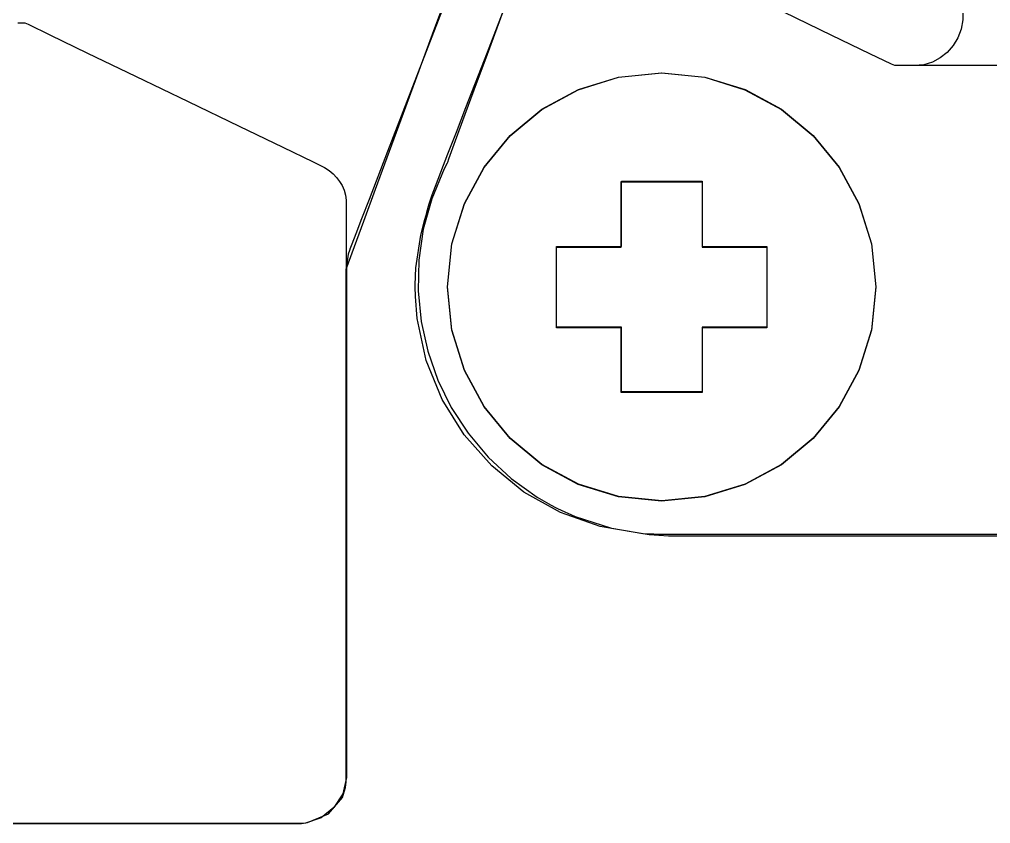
# Model space of a CAD drawing. Extents: x 1 to 47.7, y 0.2 to 35.
# Drawn here: x 31.599 to 32.199, y 10.971 to 11.468 of the extents above; entities that cross this region are included whole.
import ezdxf

# ---------------------------------------------------------------- set-up
doc = ezdxf.new("R2010")
doc.units = 0
doc.header["$MEASUREMENT"] = 0
for name, color, linetype in [('5_1___24__TARGET_LEDS___12', 7, 'CONTINUOUS'), ('6_1__EMPTY_IO_BOARD_POSITI', 7, 'CONTINUOUS'), ('6_2___8__INDEPENDENT_INPUT', 7, 'CONTINUOUS'), ('6_3___8__OPTOISO_INDEPENDE', 7, 'CONTINUOUS'), ('6_4___24__OPTOISO_INDEPEND', 7, 'CONTINUOUS'), ('6_5___8__INDEPENDENT_INPUT', 7, 'CONTINUOUS'), ('6_6___8__INDEPENDENT_INPUT', 7, 'CONTINUOUS'), ('6_7___8__OPTOISO_INDEPENDE', 7, 'CONTINUOUS'), ('6_8___8__OPTOISO_INDEPENDE', 7, 'CONTINUOUS')]:
    doc.layers.add(name, color=color, linetype=linetype)

msp = doc.modelspace()

# ---------------------------------------------------------------- linework, layer by layer
at = {"layer": '5_1___24__TARGET_LEDS___12'}
for points in [[(31.90591, 11.49574), (31.8879, 11.44679), (31.87975, 11.42462), (31.87276, 11.40562), (31.86738, 11.39099), (31.86405, 11.38195), (31.8633, 11.37991), (31.86318, 11.37957), (31.86133, 11.37595), (31.85362, 11.35753), (31.8484, 11.33868), (31.84561, 11.31961), (31.84517, 11.30054), (31.84703, 11.28167), (31.85112, 11.26321), (31.85737, 11.24538), (31.86572, 11.22839), (31.87611, 11.21245), (31.88846, 11.19777), (31.90272, 11.18455), (31.91882, 11.17302), (31.92754, 11.16795), (31.93013, 11.16659), (31.93146, 11.16592), (31.94228, 11.161), (31.96483, 11.15366), (31.98824, 11.14974), (32.00014, 11.14911), (32.00397, 11.14909), (32.01225, 11.14909), (32.02674, 11.14909), (32.04615, 11.14909), (32.06919, 11.14909), (32.09455, 11.14909), (32.1471, 11.14909), (32.17169, 11.14909), (32.19343, 11.14909), (32.21103, 11.14909)], [(31.57542, 10.9711), (31.60496, 10.9711), (31.63227, 10.9711), (31.6573, 10.9711), (31.67999, 10.9711), (31.70029, 10.9711), (31.71813, 10.9711), (31.73348, 10.9711), (31.74626, 10.9711), (31.75642, 10.9711), (31.76391, 10.9711), (31.76867, 10.9711), (31.7711, 10.9711), (31.77302, 10.97118), (31.77676, 10.97163), (31.7898, 10.97707), (31.79836, 10.98706), (31.80037, 10.99325), (31.8007, 10.99655), (31.80071, 11.00078), (31.80071, 11.00637), (31.80071, 11.01426), (31.80071, 11.03608), (31.80071, 11.06443), (31.80071, 11.0975), (31.80071, 11.17051), (31.80071, 11.20684), (31.80071, 11.24063), (31.80071, 11.27007), (31.80071, 11.29334), (31.80071, 11.30209), (31.80071, 11.30863), (31.80071, 11.31272), (31.80071, 11.31413), (31.80106, 11.31508), (31.80207, 11.31782), (31.80584, 11.32807), (31.81158, 11.34368), (31.81884, 11.36342), (31.83613, 11.41043), (31.85414, 11.45939), (31.86229, 11.48156)], [(32.18233, 11.47549), (32.18219, 11.46816), (32.18113, 11.46238), (32.17911, 11.45703), (32.17622, 11.45222), (32.17257, 11.44805), (32.16825, 11.44462), (32.16337, 11.44204), (32.15803, 11.44042), (32.15233, 11.43985), (32.15186, 11.43985), (32.1506, 11.43985), (32.1488, 11.43985), (32.14669, 11.43985), (32.14453, 11.43985), (32.14254, 11.43985), (32.14098, 11.43985), (32.14008, 11.43985), (32.13811, 11.44075), (32.12465, 11.44725), (32.1012, 11.45857), (32.0714, 11.47297)], [(31.59747, 11.46633), (31.59946, 11.46633), (31.60102, 11.46633), (31.60191, 11.46633), (31.60389, 11.46544), (31.61732, 11.45895), (31.64071, 11.44766), (31.67044, 11.43331), (31.70288, 11.41765), (31.73442, 11.40243), (31.76144, 11.38939), (31.7803, 11.38029), (31.78739, 11.37686), (31.79011, 11.37507), (31.79257, 11.37304), (31.79476, 11.37077), (31.79664, 11.36829), (31.7982, 11.36563), (31.79941, 11.3628), (31.80023, 11.35983), (31.80066, 11.35675), (31.80071, 11.35475), (31.80071, 11.35178), (31.80071, 11.3466), (31.80071, 11.34002), (31.80071, 11.33284), (31.80071, 11.32586), (31.80071, 11.31988), (31.80071, 11.3157), (31.80071, 11.31413)], [(32.25947, 11.41563), (32.2581, 11.42165), (32.25547, 11.42693), (32.25174, 11.43141), (32.24705, 11.435), (32.24156, 11.43765), (32.23542, 11.43929), (32.22879, 11.43985), (32.22455, 11.43985), (32.21363, 11.43985), (32.19869, 11.43985), (32.18242, 11.43985), (32.16749, 11.43985), (32.15657, 11.43985), (32.15233, 11.43985)], [(31.97095, 11.32801), (31.97095, 11.36832), (32.02089, 11.36832), (32.02089, 11.32801), (32.06103, 11.32801), (32.06103, 11.27807), (32.02089, 11.27807), (32.02089, 11.23811), (31.97095, 11.23811), (31.97095, 11.27807), (31.9308, 11.27807), (31.9308, 11.32801), (31.97095, 11.32801)], [(31.60204, 10.9711), (31.60156, 10.9711), (31.6003, 10.9711), (31.5985, 10.9711)]]:
    msp.add_lwpolyline(points, dxfattribs=at)
msp.add_lwpolyline([(32.12836, 11.30304), (32.12567, 11.27634), (32.11796, 11.25148), (32.10574, 11.22897), (32.08957, 11.20937), (32.06996, 11.19319), (32.04746, 11.18098), (32.0226, 11.17326), (31.99591, 11.17057), (31.96921, 11.17326), (31.94435, 11.18098), (31.92185, 11.19319), (31.90224, 11.20937), (31.88607, 11.22897), (31.87385, 11.25148), (31.86614, 11.27634), (31.86345, 11.30304), (31.86614, 11.32974), (31.87385, 11.3546), (31.88607, 11.37711), (31.90224, 11.39671), (31.92185, 11.41289), (31.94435, 11.4251), (31.96921, 11.43282), (31.99591, 11.43551), (32.0226, 11.43282), (32.04746, 11.4251), (32.06996, 11.41289), (32.08957, 11.39671), (32.10574, 11.37711), (32.11796, 11.3546), (32.12567, 11.32974)], close=True, dxfattribs=at)
at = {"layer": '6_1__EMPTY_IO_BOARD_POSITI'}
for points in [[(32.20323, 11.14987), (32.19147, 11.14987), (32.1775, 11.14987), (32.14471, 11.14987), (32.10839, 11.14987), (32.07206, 11.14987), (32.03927, 11.14987), (32.0253, 11.14987), (32.01354, 11.14987), (32.00443, 11.14987), (31.99841, 11.14987), (31.99593, 11.14987), (31.99441, 11.14988), (31.99098, 11.14995), (31.98417, 11.15032), (31.95783, 11.15472), (31.9332, 11.16345), (31.9107, 11.17611), (31.89075, 11.19227), (31.87375, 11.21151), (31.86013, 11.2334), (31.85029, 11.25753), (31.84465, 11.28346), (31.84353, 11.29698), (31.84342, 11.30305), (31.84343, 11.30437), (31.84388, 11.31478), (31.84683, 11.33501), (31.84928, 11.34478), (31.85052, 11.3489), (31.85063, 11.34928), (31.8521, 11.35432), (31.85319, 11.35804), (31.85393, 11.35996), (31.85604, 11.36541), (31.85935, 11.37398), (31.86369, 11.38521), (31.8689, 11.39869), (31.87481, 11.41396), (31.88804, 11.44818), (31.91546, 11.51909)], [(31.86699, 11.49194), (31.85376, 11.45773), (31.82634, 11.38681), (31.81484, 11.35707), (31.81023, 11.34515), (31.80661, 11.33578), (31.80414, 11.32939), (31.80299, 11.32642), (31.8029, 11.32617), (31.80267, 11.32544), (31.80198, 11.32329), (31.80102, 11.31729), (31.8009, 11.31549), (31.8009, 11.31545), (31.8009, 11.31344), (31.8009, 11.30638), (31.8009, 11.29482), (31.8009, 11.27938), (31.8009, 11.26068), (31.8009, 11.23934), (31.8009, 11.21597), (31.8009, 11.11455), (31.8009, 11.06771), (31.8009, 11.04743), (31.8009, 11.03005), (31.8009, 11.0162), (31.8009, 11.00649), (31.8009, 11.00154), (31.80086, 10.9995), (31.79853, 10.98938), (31.79308, 10.98089), (31.78517, 10.97467), (31.77545, 10.97138), (31.77282, 10.97109), (31.77148, 10.97104), (31.77084, 10.97103), (31.76728, 10.97103), (31.7583, 10.97103), (31.74405, 10.97103), (31.72469, 10.97103), (31.70036, 10.97103), (31.67122, 10.97103), (31.63743, 10.97103), (31.59913, 10.97103), (31.55649, 10.97103)], [(31.97092, 11.32766), (31.97092, 11.36797), (32.02086, 11.36797), (32.02086, 11.32766), (32.06101, 11.32766), (32.06101, 11.27772), (32.02086, 11.27772), (32.02086, 11.23776), (31.97092, 11.23776), (31.97092, 11.27772), (31.93078, 11.27772), (31.93078, 11.32766), (31.97092, 11.32766)]]:
    msp.add_lwpolyline(points, dxfattribs=at)
msp.add_lwpolyline([(32.12835, 11.30287), (32.12566, 11.27617), (32.11794, 11.2513), (32.10573, 11.2288), (32.08956, 11.20919), (32.06995, 11.19302), (32.04745, 11.1808), (32.02259, 11.17308), (31.99589, 11.17039), (31.9692, 11.17308), (31.94433, 11.1808), (31.92183, 11.19302), (31.90223, 11.20919), (31.88606, 11.2288), (31.87384, 11.2513), (31.86612, 11.27617), (31.86343, 11.30287), (31.86612, 11.32956), (31.87384, 11.35443), (31.88606, 11.37693), (31.90223, 11.39654), (31.92183, 11.41271), (31.94433, 11.42493), (31.9692, 11.43265), (31.99589, 11.43534), (32.02259, 11.43265), (32.04745, 11.42493), (32.06995, 11.41271), (32.08956, 11.39654), (32.10573, 11.37693), (32.11794, 11.35443), (32.12566, 11.32956)], close=True, dxfattribs=at)
at = {"layer": '6_2___8__INDEPENDENT_INPUT'}
for points in [[(31.90591, 11.49574), (31.8879, 11.44679), (31.87975, 11.42462), (31.87276, 11.40562), (31.86738, 11.39099), (31.86405, 11.38195), (31.8633, 11.37991), (31.86318, 11.37957), (31.86133, 11.37595), (31.85362, 11.35753), (31.8484, 11.33868), (31.84561, 11.31961), (31.84517, 11.30054), (31.84703, 11.28167), (31.85112, 11.26321), (31.85737, 11.24538), (31.86572, 11.22839), (31.87611, 11.21245), (31.88846, 11.19777), (31.90272, 11.18455), (31.91882, 11.17302), (31.92754, 11.16795), (31.93013, 11.16659), (31.93146, 11.16592), (31.94228, 11.161), (31.96483, 11.15366), (31.98824, 11.14974), (32.00014, 11.14911), (32.00397, 11.14909), (32.01225, 11.14909), (32.02674, 11.14909), (32.04615, 11.14909), (32.06919, 11.14909), (32.09455, 11.14909), (32.1471, 11.14909), (32.17169, 11.14909), (32.19343, 11.14909), (32.21103, 11.14909)], [(31.57542, 10.9711), (31.60496, 10.9711), (31.63227, 10.9711), (31.6573, 10.9711), (31.67999, 10.9711), (31.70029, 10.9711), (31.71813, 10.9711), (31.73348, 10.9711), (31.74626, 10.9711), (31.75642, 10.9711), (31.76391, 10.9711), (31.76867, 10.9711), (31.7711, 10.9711), (31.77302, 10.97118), (31.77676, 10.97163), (31.7898, 10.97707), (31.79836, 10.98706), (31.80037, 10.99325), (31.8007, 10.99655), (31.80071, 11.00078), (31.80071, 11.00637), (31.80071, 11.01426), (31.80071, 11.03608), (31.80071, 11.06443), (31.80071, 11.0975), (31.80071, 11.17051), (31.80071, 11.20684), (31.80071, 11.24063), (31.80071, 11.27007), (31.80071, 11.29334), (31.80071, 11.30209), (31.80071, 11.30863), (31.80071, 11.31272), (31.80071, 11.31413), (31.80106, 11.31508), (31.80207, 11.31782), (31.80584, 11.32807), (31.81158, 11.34368), (31.81884, 11.36342), (31.83613, 11.41043), (31.85414, 11.45939), (31.86229, 11.48156)], [(32.18233, 11.47549), (32.18219, 11.46816), (32.18113, 11.46238), (32.17911, 11.45703), (32.17622, 11.45222), (32.17257, 11.44805), (32.16825, 11.44462), (32.16337, 11.44204), (32.15803, 11.44042), (32.15233, 11.43985), (32.15186, 11.43985), (32.1506, 11.43985), (32.1488, 11.43985), (32.14669, 11.43985), (32.14453, 11.43985), (32.14254, 11.43985), (32.14098, 11.43985), (32.14008, 11.43985), (32.13811, 11.44075), (32.12465, 11.44725), (32.1012, 11.45857), (32.0714, 11.47297)], [(31.59747, 11.46633), (31.59946, 11.46633), (31.60102, 11.46633), (31.60191, 11.46633), (31.60389, 11.46544), (31.61732, 11.45895), (31.64071, 11.44766), (31.67044, 11.43331), (31.70288, 11.41765), (31.73442, 11.40243), (31.76144, 11.38939), (31.7803, 11.38029), (31.78739, 11.37686), (31.79011, 11.37507), (31.79257, 11.37304), (31.79476, 11.37077), (31.79664, 11.36829), (31.7982, 11.36563), (31.79941, 11.3628), (31.80023, 11.35983), (31.80066, 11.35675), (31.80071, 11.35475), (31.80071, 11.35178), (31.80071, 11.3466), (31.80071, 11.34002), (31.80071, 11.33284), (31.80071, 11.32586), (31.80071, 11.31988), (31.80071, 11.3157), (31.80071, 11.31413)], [(32.25947, 11.41563), (32.2581, 11.42165), (32.25547, 11.42693), (32.25174, 11.43141), (32.24705, 11.435), (32.24156, 11.43765), (32.23542, 11.43929), (32.22879, 11.43985), (32.22455, 11.43985), (32.21363, 11.43985), (32.19869, 11.43985), (32.18242, 11.43985), (32.16749, 11.43985), (32.15657, 11.43985), (32.15233, 11.43985)], [(31.97095, 11.32801), (31.97095, 11.36832), (32.02089, 11.36832), (32.02089, 11.32801), (32.06103, 11.32801), (32.06103, 11.27807), (32.02089, 11.27807), (32.02089, 11.23811), (31.97095, 11.23811), (31.97095, 11.27807), (31.9308, 11.27807), (31.9308, 11.32801), (31.97095, 11.32801)], [(31.60204, 10.9711), (31.60156, 10.9711), (31.6003, 10.9711), (31.5985, 10.9711)]]:
    msp.add_lwpolyline(points, dxfattribs=at)
msp.add_lwpolyline([(32.12836, 11.30304), (32.12567, 11.27634), (32.11796, 11.25148), (32.10574, 11.22897), (32.08957, 11.20937), (32.06996, 11.19319), (32.04746, 11.18098), (32.0226, 11.17326), (31.99591, 11.17057), (31.96921, 11.17326), (31.94435, 11.18098), (31.92185, 11.19319), (31.90224, 11.20937), (31.88607, 11.22897), (31.87385, 11.25148), (31.86614, 11.27634), (31.86345, 11.30304), (31.86614, 11.32974), (31.87385, 11.3546), (31.88607, 11.37711), (31.90224, 11.39671), (31.92185, 11.41289), (31.94435, 11.4251), (31.96921, 11.43282), (31.99591, 11.43551), (32.0226, 11.43282), (32.04746, 11.4251), (32.06996, 11.41289), (32.08957, 11.39671), (32.10574, 11.37711), (32.11796, 11.3546), (32.12567, 11.32974)], close=True, dxfattribs=at)
at = {"layer": '6_3___8__OPTOISO_INDEPENDE'}
for points in [[(31.90591, 11.49574), (31.8879, 11.44679), (31.87975, 11.42462), (31.87276, 11.40562), (31.86738, 11.39099), (31.86405, 11.38195), (31.8633, 11.37991), (31.86318, 11.37957), (31.86133, 11.37595), (31.85362, 11.35753), (31.8484, 11.33868), (31.84561, 11.31961), (31.84517, 11.30054), (31.84703, 11.28167), (31.85112, 11.26321), (31.85737, 11.24538), (31.86572, 11.22839), (31.87611, 11.21245), (31.88846, 11.19777), (31.90272, 11.18455), (31.91882, 11.17302), (31.92754, 11.16795), (31.93013, 11.16659), (31.93146, 11.16592), (31.94228, 11.161), (31.96483, 11.15366), (31.98824, 11.14974), (32.00014, 11.14911), (32.00397, 11.14909), (32.01225, 11.14909), (32.02674, 11.14909), (32.04615, 11.14909), (32.06919, 11.14909), (32.09455, 11.14909), (32.1471, 11.14909), (32.17169, 11.14909), (32.19343, 11.14909), (32.21103, 11.14909)], [(31.57542, 10.9711), (31.60496, 10.9711), (31.63227, 10.9711), (31.6573, 10.9711), (31.67999, 10.9711), (31.70029, 10.9711), (31.71813, 10.9711), (31.73348, 10.9711), (31.74626, 10.9711), (31.75642, 10.9711), (31.76391, 10.9711), (31.76867, 10.9711), (31.7711, 10.9711), (31.77302, 10.97118), (31.77676, 10.97163), (31.7898, 10.97707), (31.79836, 10.98706), (31.80037, 10.99325), (31.8007, 10.99655), (31.80071, 11.00078), (31.80071, 11.00637), (31.80071, 11.01426), (31.80071, 11.03608), (31.80071, 11.06443), (31.80071, 11.0975), (31.80071, 11.17051), (31.80071, 11.20684), (31.80071, 11.24063), (31.80071, 11.27007), (31.80071, 11.29334), (31.80071, 11.30209), (31.80071, 11.30863), (31.80071, 11.31272), (31.80071, 11.31413), (31.80106, 11.31508), (31.80207, 11.31782), (31.80584, 11.32807), (31.81158, 11.34368), (31.81884, 11.36342), (31.83613, 11.41043), (31.85414, 11.45939), (31.86229, 11.48156)], [(32.18233, 11.47549), (32.18219, 11.46816), (32.18113, 11.46238), (32.17911, 11.45703), (32.17622, 11.45222), (32.17257, 11.44805), (32.16825, 11.44462), (32.16337, 11.44204), (32.15803, 11.44042), (32.15233, 11.43985), (32.15186, 11.43985), (32.1506, 11.43985), (32.1488, 11.43985), (32.14669, 11.43985), (32.14453, 11.43985), (32.14254, 11.43985), (32.14098, 11.43985), (32.14008, 11.43985), (32.13811, 11.44075), (32.12465, 11.44725), (32.1012, 11.45857), (32.0714, 11.47297)], [(31.59747, 11.46633), (31.59946, 11.46633), (31.60102, 11.46633), (31.60191, 11.46633), (31.60389, 11.46544), (31.61732, 11.45895), (31.64071, 11.44766), (31.67044, 11.43331), (31.70288, 11.41765), (31.73442, 11.40243), (31.76144, 11.38939), (31.7803, 11.38029), (31.78739, 11.37686), (31.79011, 11.37507), (31.79257, 11.37304), (31.79476, 11.37077), (31.79664, 11.36829), (31.7982, 11.36563), (31.79941, 11.3628), (31.80023, 11.35983), (31.80066, 11.35675), (31.80071, 11.35475), (31.80071, 11.35178), (31.80071, 11.3466), (31.80071, 11.34002), (31.80071, 11.33284), (31.80071, 11.32586), (31.80071, 11.31988), (31.80071, 11.3157), (31.80071, 11.31413)], [(32.25947, 11.41563), (32.2581, 11.42165), (32.25547, 11.42693), (32.25174, 11.43141), (32.24705, 11.435), (32.24156, 11.43765), (32.23542, 11.43929), (32.22879, 11.43985), (32.22455, 11.43985), (32.21363, 11.43985), (32.19869, 11.43985), (32.18242, 11.43985), (32.16749, 11.43985), (32.15657, 11.43985), (32.15233, 11.43985)], [(31.97095, 11.32801), (31.97095, 11.36832), (32.02089, 11.36832), (32.02089, 11.32801), (32.06103, 11.32801), (32.06103, 11.27807), (32.02089, 11.27807), (32.02089, 11.23811), (31.97095, 11.23811), (31.97095, 11.27807), (31.9308, 11.27807), (31.9308, 11.32801), (31.97095, 11.32801)], [(31.60204, 10.9711), (31.60156, 10.9711), (31.6003, 10.9711), (31.5985, 10.9711)]]:
    msp.add_lwpolyline(points, dxfattribs=at)
msp.add_lwpolyline([(32.12836, 11.30304), (32.12567, 11.27634), (32.11796, 11.25148), (32.10574, 11.22897), (32.08957, 11.20937), (32.06996, 11.19319), (32.04746, 11.18098), (32.0226, 11.17326), (31.99591, 11.17057), (31.96921, 11.17326), (31.94435, 11.18098), (31.92185, 11.19319), (31.90224, 11.20937), (31.88607, 11.22897), (31.87385, 11.25148), (31.86614, 11.27634), (31.86345, 11.30304), (31.86614, 11.32974), (31.87385, 11.3546), (31.88607, 11.37711), (31.90224, 11.39671), (31.92185, 11.41289), (31.94435, 11.4251), (31.96921, 11.43282), (31.99591, 11.43551), (32.0226, 11.43282), (32.04746, 11.4251), (32.06996, 11.41289), (32.08957, 11.39671), (32.10574, 11.37711), (32.11796, 11.3546), (32.12567, 11.32974)], close=True, dxfattribs=at)
at = {"layer": '6_4___24__OPTOISO_INDEPEND'}
for points in [[(31.90591, 11.49574), (31.8879, 11.44679), (31.87975, 11.42462), (31.87276, 11.40562), (31.86738, 11.39099), (31.86405, 11.38195), (31.8633, 11.37991), (31.86318, 11.37957), (31.86133, 11.37595), (31.85362, 11.35753), (31.8484, 11.33868), (31.84561, 11.31961), (31.84517, 11.30054), (31.84703, 11.28167), (31.85112, 11.26321), (31.85737, 11.24538), (31.86572, 11.22839), (31.87611, 11.21245), (31.88846, 11.19777), (31.90272, 11.18455), (31.91882, 11.17302), (31.92754, 11.16795), (31.93013, 11.16659), (31.93146, 11.16592), (31.94228, 11.161), (31.96483, 11.15366), (31.98824, 11.14974), (32.00014, 11.14911), (32.00397, 11.14909), (32.01225, 11.14909), (32.02674, 11.14909), (32.04615, 11.14909), (32.06919, 11.14909), (32.09455, 11.14909), (32.1471, 11.14909), (32.17169, 11.14909), (32.19343, 11.14909), (32.21103, 11.14909)], [(31.57542, 10.9711), (31.60496, 10.9711), (31.63227, 10.9711), (31.6573, 10.9711), (31.67999, 10.9711), (31.70029, 10.9711), (31.71813, 10.9711), (31.73348, 10.9711), (31.74626, 10.9711), (31.75642, 10.9711), (31.76391, 10.9711), (31.76867, 10.9711), (31.7711, 10.9711), (31.77302, 10.97118), (31.77676, 10.97163), (31.7898, 10.97707), (31.79836, 10.98706), (31.80037, 10.99325), (31.8007, 10.99655), (31.80071, 11.00078), (31.80071, 11.00637), (31.80071, 11.01426), (31.80071, 11.03608), (31.80071, 11.06443), (31.80071, 11.0975), (31.80071, 11.17051), (31.80071, 11.20684), (31.80071, 11.24063), (31.80071, 11.27007), (31.80071, 11.29334), (31.80071, 11.30209), (31.80071, 11.30863), (31.80071, 11.31272), (31.80071, 11.31413), (31.80106, 11.31508), (31.80207, 11.31782), (31.80584, 11.32807), (31.81158, 11.34368), (31.81884, 11.36342), (31.83613, 11.41043), (31.85414, 11.45939), (31.86229, 11.48156)], [(32.18233, 11.47549), (32.18219, 11.46816), (32.18113, 11.46238), (32.17911, 11.45703), (32.17622, 11.45222), (32.17257, 11.44805), (32.16825, 11.44462), (32.16337, 11.44204), (32.15803, 11.44042), (32.15233, 11.43985), (32.15186, 11.43985), (32.1506, 11.43985), (32.1488, 11.43985), (32.14669, 11.43985), (32.14453, 11.43985), (32.14254, 11.43985), (32.14098, 11.43985), (32.14008, 11.43985), (32.13811, 11.44075), (32.12465, 11.44725), (32.1012, 11.45857), (32.0714, 11.47297)], [(31.59747, 11.46633), (31.59946, 11.46633), (31.60102, 11.46633), (31.60191, 11.46633), (31.60389, 11.46544), (31.61732, 11.45895), (31.64071, 11.44766), (31.67044, 11.43331), (31.70288, 11.41765), (31.73442, 11.40243), (31.76144, 11.38939), (31.7803, 11.38029), (31.78739, 11.37686), (31.79011, 11.37507), (31.79257, 11.37304), (31.79476, 11.37077), (31.79664, 11.36829), (31.7982, 11.36563), (31.79941, 11.3628), (31.80023, 11.35983), (31.80066, 11.35675), (31.80071, 11.35475), (31.80071, 11.35178), (31.80071, 11.3466), (31.80071, 11.34002), (31.80071, 11.33284), (31.80071, 11.32586), (31.80071, 11.31988), (31.80071, 11.3157), (31.80071, 11.31413)], [(32.25947, 11.41563), (32.2581, 11.42165), (32.25547, 11.42693), (32.25174, 11.43141), (32.24705, 11.435), (32.24156, 11.43765), (32.23542, 11.43929), (32.22879, 11.43985), (32.22455, 11.43985), (32.21363, 11.43985), (32.19869, 11.43985), (32.18242, 11.43985), (32.16749, 11.43985), (32.15657, 11.43985), (32.15233, 11.43985)], [(31.97095, 11.32801), (31.97095, 11.36832), (32.02089, 11.36832), (32.02089, 11.32801), (32.06103, 11.32801), (32.06103, 11.27807), (32.02089, 11.27807), (32.02089, 11.23811), (31.97095, 11.23811), (31.97095, 11.27807), (31.9308, 11.27807), (31.9308, 11.32801), (31.97095, 11.32801)], [(31.60204, 10.9711), (31.60156, 10.9711), (31.6003, 10.9711), (31.5985, 10.9711)]]:
    msp.add_lwpolyline(points, dxfattribs=at)
msp.add_lwpolyline([(32.12836, 11.30304), (32.12567, 11.27634), (32.11796, 11.25148), (32.10574, 11.22897), (32.08957, 11.20937), (32.06996, 11.19319), (32.04746, 11.18098), (32.0226, 11.17326), (31.99591, 11.17057), (31.96921, 11.17326), (31.94435, 11.18098), (31.92185, 11.19319), (31.90224, 11.20937), (31.88607, 11.22897), (31.87385, 11.25148), (31.86614, 11.27634), (31.86345, 11.30304), (31.86614, 11.32974), (31.87385, 11.3546), (31.88607, 11.37711), (31.90224, 11.39671), (31.92185, 11.41289), (31.94435, 11.4251), (31.96921, 11.43282), (31.99591, 11.43551), (32.0226, 11.43282), (32.04746, 11.4251), (32.06996, 11.41289), (32.08957, 11.39671), (32.10574, 11.37711), (32.11796, 11.3546), (32.12567, 11.32974)], close=True, dxfattribs=at)
at = {"layer": '6_5___8__INDEPENDENT_INPUT'}
for points in [[(31.90591, 11.49574), (31.8879, 11.44679), (31.87975, 11.42462), (31.87276, 11.40562), (31.86738, 11.39099), (31.86405, 11.38195), (31.8633, 11.37991), (31.86318, 11.37957), (31.86133, 11.37595), (31.85362, 11.35753), (31.8484, 11.33868), (31.84561, 11.31961), (31.84517, 11.30054), (31.84703, 11.28167), (31.85112, 11.26321), (31.85737, 11.24538), (31.86572, 11.22839), (31.87611, 11.21245), (31.88846, 11.19777), (31.90272, 11.18455), (31.91882, 11.17302), (31.92754, 11.16795), (31.93013, 11.16659), (31.93146, 11.16592), (31.94228, 11.161), (31.96483, 11.15366), (31.98824, 11.14974), (32.00014, 11.14911), (32.00397, 11.14909), (32.01225, 11.14909), (32.02674, 11.14909), (32.04615, 11.14909), (32.06919, 11.14909), (32.09455, 11.14909), (32.1471, 11.14909), (32.17169, 11.14909), (32.19343, 11.14909), (32.21103, 11.14909)], [(31.57542, 10.9711), (31.60496, 10.9711), (31.63227, 10.9711), (31.6573, 10.9711), (31.67999, 10.9711), (31.70029, 10.9711), (31.71813, 10.9711), (31.73348, 10.9711), (31.74626, 10.9711), (31.75642, 10.9711), (31.76391, 10.9711), (31.76867, 10.9711), (31.7711, 10.9711), (31.77302, 10.97118), (31.77676, 10.97163), (31.7898, 10.97707), (31.79836, 10.98706), (31.80037, 10.99325), (31.8007, 10.99655), (31.80071, 11.00078), (31.80071, 11.00637), (31.80071, 11.01426), (31.80071, 11.03608), (31.80071, 11.06443), (31.80071, 11.0975), (31.80071, 11.17051), (31.80071, 11.20684), (31.80071, 11.24063), (31.80071, 11.27007), (31.80071, 11.29334), (31.80071, 11.30209), (31.80071, 11.30863), (31.80071, 11.31272), (31.80071, 11.31413), (31.80106, 11.31508), (31.80207, 11.31782), (31.80584, 11.32807), (31.81158, 11.34368), (31.81884, 11.36342), (31.83613, 11.41043), (31.85414, 11.45939), (31.86229, 11.48156)], [(32.18233, 11.47549), (32.18219, 11.46816), (32.18113, 11.46238), (32.17911, 11.45703), (32.17622, 11.45222), (32.17257, 11.44805), (32.16825, 11.44462), (32.16337, 11.44204), (32.15803, 11.44042), (32.15233, 11.43985), (32.15186, 11.43985), (32.1506, 11.43985), (32.1488, 11.43985), (32.14669, 11.43985), (32.14453, 11.43985), (32.14254, 11.43985), (32.14098, 11.43985), (32.14008, 11.43985), (32.13811, 11.44075), (32.12465, 11.44725), (32.1012, 11.45857), (32.0714, 11.47297)], [(31.59747, 11.46633), (31.59946, 11.46633), (31.60102, 11.46633), (31.60191, 11.46633), (31.60389, 11.46544), (31.61732, 11.45895), (31.64071, 11.44766), (31.67044, 11.43331), (31.70288, 11.41765), (31.73442, 11.40243), (31.76144, 11.38939), (31.7803, 11.38029), (31.78739, 11.37686), (31.79011, 11.37507), (31.79257, 11.37304), (31.79476, 11.37077), (31.79664, 11.36829), (31.7982, 11.36563), (31.79941, 11.3628), (31.80023, 11.35983), (31.80066, 11.35675), (31.80071, 11.35475), (31.80071, 11.35178), (31.80071, 11.3466), (31.80071, 11.34002), (31.80071, 11.33284), (31.80071, 11.32586), (31.80071, 11.31988), (31.80071, 11.3157), (31.80071, 11.31413)], [(32.25947, 11.41563), (32.2581, 11.42165), (32.25547, 11.42693), (32.25174, 11.43141), (32.24705, 11.435), (32.24156, 11.43765), (32.23542, 11.43929), (32.22879, 11.43985), (32.22455, 11.43985), (32.21363, 11.43985), (32.19869, 11.43985), (32.18242, 11.43985), (32.16749, 11.43985), (32.15657, 11.43985), (32.15233, 11.43985)], [(31.97095, 11.32801), (31.97095, 11.36832), (32.02089, 11.36832), (32.02089, 11.32801), (32.06103, 11.32801), (32.06103, 11.27807), (32.02089, 11.27807), (32.02089, 11.23811), (31.97095, 11.23811), (31.97095, 11.27807), (31.9308, 11.27807), (31.9308, 11.32801), (31.97095, 11.32801)], [(31.60204, 10.9711), (31.60156, 10.9711), (31.6003, 10.9711), (31.5985, 10.9711)]]:
    msp.add_lwpolyline(points, dxfattribs=at)
msp.add_lwpolyline([(32.12836, 11.30304), (32.12567, 11.27634), (32.11796, 11.25148), (32.10574, 11.22897), (32.08957, 11.20937), (32.06996, 11.19319), (32.04746, 11.18098), (32.0226, 11.17326), (31.99591, 11.17057), (31.96921, 11.17326), (31.94435, 11.18098), (31.92185, 11.19319), (31.90224, 11.20937), (31.88607, 11.22897), (31.87385, 11.25148), (31.86614, 11.27634), (31.86345, 11.30304), (31.86614, 11.32974), (31.87385, 11.3546), (31.88607, 11.37711), (31.90224, 11.39671), (31.92185, 11.41289), (31.94435, 11.4251), (31.96921, 11.43282), (31.99591, 11.43551), (32.0226, 11.43282), (32.04746, 11.4251), (32.06996, 11.41289), (32.08957, 11.39671), (32.10574, 11.37711), (32.11796, 11.3546), (32.12567, 11.32974)], close=True, dxfattribs=at)
at = {"layer": '6_6___8__INDEPENDENT_INPUT'}
for points in [[(31.90591, 11.49574), (31.8879, 11.44679), (31.87975, 11.42462), (31.87276, 11.40562), (31.86738, 11.39099), (31.86405, 11.38195), (31.8633, 11.37991), (31.86318, 11.37957), (31.86133, 11.37595), (31.85362, 11.35753), (31.8484, 11.33868), (31.84561, 11.31961), (31.84517, 11.30054), (31.84703, 11.28167), (31.85112, 11.26321), (31.85737, 11.24538), (31.86572, 11.22839), (31.87611, 11.21245), (31.88846, 11.19777), (31.90272, 11.18455), (31.91882, 11.17302), (31.92754, 11.16795), (31.93013, 11.16659), (31.93146, 11.16592), (31.94228, 11.161), (31.96483, 11.15366), (31.98824, 11.14974), (32.00014, 11.14911), (32.00397, 11.14909), (32.01225, 11.14909), (32.02674, 11.14909), (32.04615, 11.14909), (32.06919, 11.14909), (32.09455, 11.14909), (32.1471, 11.14909), (32.17169, 11.14909), (32.19343, 11.14909), (32.21103, 11.14909)], [(31.57542, 10.9711), (31.60496, 10.9711), (31.63227, 10.9711), (31.6573, 10.9711), (31.67999, 10.9711), (31.70029, 10.9711), (31.71813, 10.9711), (31.73348, 10.9711), (31.74626, 10.9711), (31.75642, 10.9711), (31.76391, 10.9711), (31.76867, 10.9711), (31.7711, 10.9711), (31.77302, 10.97118), (31.77676, 10.97163), (31.7898, 10.97707), (31.79836, 10.98706), (31.80037, 10.99325), (31.8007, 10.99655), (31.80071, 11.00078), (31.80071, 11.00637), (31.80071, 11.01426), (31.80071, 11.03608), (31.80071, 11.06443), (31.80071, 11.0975), (31.80071, 11.17051), (31.80071, 11.20684), (31.80071, 11.24063), (31.80071, 11.27007), (31.80071, 11.29334), (31.80071, 11.30209), (31.80071, 11.30863), (31.80071, 11.31272), (31.80071, 11.31413), (31.80106, 11.31508), (31.80207, 11.31782), (31.80584, 11.32807), (31.81158, 11.34368), (31.81884, 11.36342), (31.83613, 11.41043), (31.85414, 11.45939), (31.86229, 11.48156)], [(32.18233, 11.47549), (32.18219, 11.46816), (32.18113, 11.46238), (32.17911, 11.45703), (32.17622, 11.45222), (32.17257, 11.44805), (32.16825, 11.44462), (32.16337, 11.44204), (32.15803, 11.44042), (32.15233, 11.43985), (32.15186, 11.43985), (32.1506, 11.43985), (32.1488, 11.43985), (32.14669, 11.43985), (32.14453, 11.43985), (32.14254, 11.43985), (32.14098, 11.43985), (32.14008, 11.43985), (32.13811, 11.44075), (32.12465, 11.44725), (32.1012, 11.45857), (32.0714, 11.47297)], [(31.59747, 11.46633), (31.59946, 11.46633), (31.60102, 11.46633), (31.60191, 11.46633), (31.60389, 11.46544), (31.61732, 11.45895), (31.64071, 11.44766), (31.67044, 11.43331), (31.70288, 11.41765), (31.73442, 11.40243), (31.76144, 11.38939), (31.7803, 11.38029), (31.78739, 11.37686), (31.79011, 11.37507), (31.79257, 11.37304), (31.79476, 11.37077), (31.79664, 11.36829), (31.7982, 11.36563), (31.79941, 11.3628), (31.80023, 11.35983), (31.80066, 11.35675), (31.80071, 11.35475), (31.80071, 11.35178), (31.80071, 11.3466), (31.80071, 11.34002), (31.80071, 11.33284), (31.80071, 11.32586), (31.80071, 11.31988), (31.80071, 11.3157), (31.80071, 11.31413)], [(32.25947, 11.41563), (32.2581, 11.42165), (32.25547, 11.42693), (32.25174, 11.43141), (32.24705, 11.435), (32.24156, 11.43765), (32.23542, 11.43929), (32.22879, 11.43985), (32.22455, 11.43985), (32.21363, 11.43985), (32.19869, 11.43985), (32.18242, 11.43985), (32.16749, 11.43985), (32.15657, 11.43985), (32.15233, 11.43985)], [(31.97095, 11.32801), (31.97095, 11.36832), (32.02089, 11.36832), (32.02089, 11.32801), (32.06103, 11.32801), (32.06103, 11.27807), (32.02089, 11.27807), (32.02089, 11.23811), (31.97095, 11.23811), (31.97095, 11.27807), (31.9308, 11.27807), (31.9308, 11.32801), (31.97095, 11.32801)], [(31.60204, 10.9711), (31.60156, 10.9711), (31.6003, 10.9711), (31.5985, 10.9711)]]:
    msp.add_lwpolyline(points, dxfattribs=at)
msp.add_lwpolyline([(32.12836, 11.30304), (32.12567, 11.27634), (32.11796, 11.25148), (32.10574, 11.22897), (32.08957, 11.20937), (32.06996, 11.19319), (32.04746, 11.18098), (32.0226, 11.17326), (31.99591, 11.17057), (31.96921, 11.17326), (31.94435, 11.18098), (31.92185, 11.19319), (31.90224, 11.20937), (31.88607, 11.22897), (31.87385, 11.25148), (31.86614, 11.27634), (31.86345, 11.30304), (31.86614, 11.32974), (31.87385, 11.3546), (31.88607, 11.37711), (31.90224, 11.39671), (31.92185, 11.41289), (31.94435, 11.4251), (31.96921, 11.43282), (31.99591, 11.43551), (32.0226, 11.43282), (32.04746, 11.4251), (32.06996, 11.41289), (32.08957, 11.39671), (32.10574, 11.37711), (32.11796, 11.3546), (32.12567, 11.32974)], close=True, dxfattribs=at)
at = {"layer": '6_7___8__OPTOISO_INDEPENDE'}
for points in [[(31.90591, 11.49574), (31.8879, 11.44679), (31.87975, 11.42462), (31.87276, 11.40562), (31.86738, 11.39099), (31.86405, 11.38195), (31.8633, 11.37991), (31.86318, 11.37957), (31.86133, 11.37595), (31.85362, 11.35753), (31.8484, 11.33868), (31.84561, 11.31961), (31.84517, 11.30054), (31.84703, 11.28167), (31.85112, 11.26321), (31.85737, 11.24538), (31.86572, 11.22839), (31.87611, 11.21245), (31.88846, 11.19777), (31.90272, 11.18455), (31.91882, 11.17302), (31.92754, 11.16795), (31.93013, 11.16659), (31.93146, 11.16592), (31.94228, 11.161), (31.96483, 11.15366), (31.98824, 11.14974), (32.00014, 11.14911), (32.00397, 11.14909), (32.01225, 11.14909), (32.02674, 11.14909), (32.04615, 11.14909), (32.06919, 11.14909), (32.09455, 11.14909), (32.1471, 11.14909), (32.17169, 11.14909), (32.19343, 11.14909), (32.21103, 11.14909)], [(31.57542, 10.9711), (31.60496, 10.9711), (31.63227, 10.9711), (31.6573, 10.9711), (31.67999, 10.9711), (31.70029, 10.9711), (31.71813, 10.9711), (31.73348, 10.9711), (31.74626, 10.9711), (31.75642, 10.9711), (31.76391, 10.9711), (31.76867, 10.9711), (31.7711, 10.9711), (31.77302, 10.97118), (31.77676, 10.97163), (31.7898, 10.97707), (31.79836, 10.98706), (31.80037, 10.99325), (31.8007, 10.99655), (31.80071, 11.00078), (31.80071, 11.00637), (31.80071, 11.01426), (31.80071, 11.03608), (31.80071, 11.06443), (31.80071, 11.0975), (31.80071, 11.17051), (31.80071, 11.20684), (31.80071, 11.24063), (31.80071, 11.27007), (31.80071, 11.29334), (31.80071, 11.30209), (31.80071, 11.30863), (31.80071, 11.31272), (31.80071, 11.31413), (31.80106, 11.31508), (31.80207, 11.31782), (31.80584, 11.32807), (31.81158, 11.34368), (31.81884, 11.36342), (31.83613, 11.41043), (31.85414, 11.45939), (31.86229, 11.48156)], [(32.18233, 11.47549), (32.18219, 11.46816), (32.18113, 11.46238), (32.17911, 11.45703), (32.17622, 11.45222), (32.17257, 11.44805), (32.16825, 11.44462), (32.16337, 11.44204), (32.15803, 11.44042), (32.15233, 11.43985), (32.15186, 11.43985), (32.1506, 11.43985), (32.1488, 11.43985), (32.14669, 11.43985), (32.14453, 11.43985), (32.14254, 11.43985), (32.14098, 11.43985), (32.14008, 11.43985), (32.13811, 11.44075), (32.12465, 11.44725), (32.1012, 11.45857), (32.0714, 11.47297)], [(31.59747, 11.46633), (31.59946, 11.46633), (31.60102, 11.46633), (31.60191, 11.46633), (31.60389, 11.46544), (31.61732, 11.45895), (31.64071, 11.44766), (31.67044, 11.43331), (31.70288, 11.41765), (31.73442, 11.40243), (31.76144, 11.38939), (31.7803, 11.38029), (31.78739, 11.37686), (31.79011, 11.37507), (31.79257, 11.37304), (31.79476, 11.37077), (31.79664, 11.36829), (31.7982, 11.36563), (31.79941, 11.3628), (31.80023, 11.35983), (31.80066, 11.35675), (31.80071, 11.35475), (31.80071, 11.35178), (31.80071, 11.3466), (31.80071, 11.34002), (31.80071, 11.33284), (31.80071, 11.32586), (31.80071, 11.31988), (31.80071, 11.3157), (31.80071, 11.31413)], [(32.25947, 11.41563), (32.2581, 11.42165), (32.25547, 11.42693), (32.25174, 11.43141), (32.24705, 11.435), (32.24156, 11.43765), (32.23542, 11.43929), (32.22879, 11.43985), (32.22455, 11.43985), (32.21363, 11.43985), (32.19869, 11.43985), (32.18242, 11.43985), (32.16749, 11.43985), (32.15657, 11.43985), (32.15233, 11.43985)], [(31.97095, 11.32801), (31.97095, 11.36832), (32.02089, 11.36832), (32.02089, 11.32801), (32.06103, 11.32801), (32.06103, 11.27807), (32.02089, 11.27807), (32.02089, 11.23811), (31.97095, 11.23811), (31.97095, 11.27807), (31.9308, 11.27807), (31.9308, 11.32801), (31.97095, 11.32801)], [(31.60204, 10.9711), (31.60156, 10.9711), (31.6003, 10.9711), (31.5985, 10.9711)]]:
    msp.add_lwpolyline(points, dxfattribs=at)
msp.add_lwpolyline([(32.12836, 11.30304), (32.12567, 11.27634), (32.11796, 11.25148), (32.10574, 11.22897), (32.08957, 11.20937), (32.06996, 11.19319), (32.04746, 11.18098), (32.0226, 11.17326), (31.99591, 11.17057), (31.96921, 11.17326), (31.94435, 11.18098), (31.92185, 11.19319), (31.90224, 11.20937), (31.88607, 11.22897), (31.87385, 11.25148), (31.86614, 11.27634), (31.86345, 11.30304), (31.86614, 11.32974), (31.87385, 11.3546), (31.88607, 11.37711), (31.90224, 11.39671), (31.92185, 11.41289), (31.94435, 11.4251), (31.96921, 11.43282), (31.99591, 11.43551), (32.0226, 11.43282), (32.04746, 11.4251), (32.06996, 11.41289), (32.08957, 11.39671), (32.10574, 11.37711), (32.11796, 11.3546), (32.12567, 11.32974)], close=True, dxfattribs=at)
at = {"layer": '6_8___8__OPTOISO_INDEPENDE'}
for points in [[(31.90591, 11.49574), (31.8879, 11.44679), (31.87975, 11.42462), (31.87276, 11.40562), (31.86738, 11.39099), (31.86405, 11.38195), (31.8633, 11.37991), (31.86318, 11.37957), (31.86133, 11.37595), (31.85362, 11.35753), (31.8484, 11.33868), (31.84561, 11.31961), (31.84517, 11.30054), (31.84703, 11.28167), (31.85112, 11.26321), (31.85737, 11.24538), (31.86572, 11.22839), (31.87611, 11.21245), (31.88846, 11.19777), (31.90272, 11.18455), (31.91882, 11.17302), (31.92754, 11.16795), (31.93013, 11.16659), (31.93146, 11.16592), (31.94228, 11.161), (31.96483, 11.15366), (31.98824, 11.14974), (32.00014, 11.14911), (32.00397, 11.14909), (32.01225, 11.14909), (32.02674, 11.14909), (32.04615, 11.14909), (32.06919, 11.14909), (32.09455, 11.14909), (32.1471, 11.14909), (32.17169, 11.14909), (32.19343, 11.14909), (32.21103, 11.14909)], [(31.57542, 10.9711), (31.60496, 10.9711), (31.63227, 10.9711), (31.6573, 10.9711), (31.67999, 10.9711), (31.70029, 10.9711), (31.71813, 10.9711), (31.73348, 10.9711), (31.74626, 10.9711), (31.75642, 10.9711), (31.76391, 10.9711), (31.76867, 10.9711), (31.7711, 10.9711), (31.77302, 10.97118), (31.77676, 10.97163), (31.7898, 10.97707), (31.79836, 10.98706), (31.80037, 10.99325), (31.8007, 10.99655), (31.80071, 11.00078), (31.80071, 11.00637), (31.80071, 11.01426), (31.80071, 11.03608), (31.80071, 11.06443), (31.80071, 11.0975), (31.80071, 11.17051), (31.80071, 11.20684), (31.80071, 11.24063), (31.80071, 11.27007), (31.80071, 11.29334), (31.80071, 11.30209), (31.80071, 11.30863), (31.80071, 11.31272), (31.80071, 11.31413), (31.80106, 11.31508), (31.80207, 11.31782), (31.80584, 11.32807), (31.81158, 11.34368), (31.81884, 11.36342), (31.83613, 11.41043), (31.85414, 11.45939), (31.86229, 11.48156)], [(32.18233, 11.47549), (32.18219, 11.46816), (32.18113, 11.46238), (32.17911, 11.45703), (32.17622, 11.45222), (32.17257, 11.44805), (32.16825, 11.44462), (32.16337, 11.44204), (32.15803, 11.44042), (32.15233, 11.43985), (32.15186, 11.43985), (32.1506, 11.43985), (32.1488, 11.43985), (32.14669, 11.43985), (32.14453, 11.43985), (32.14254, 11.43985), (32.14098, 11.43985), (32.14008, 11.43985), (32.13811, 11.44075), (32.12465, 11.44725), (32.1012, 11.45857), (32.0714, 11.47297)], [(31.59747, 11.46633), (31.59946, 11.46633), (31.60102, 11.46633), (31.60191, 11.46633), (31.60389, 11.46544), (31.61732, 11.45895), (31.64071, 11.44766), (31.67044, 11.43331), (31.70288, 11.41765), (31.73442, 11.40243), (31.76144, 11.38939), (31.7803, 11.38029), (31.78739, 11.37686), (31.79011, 11.37507), (31.79257, 11.37304), (31.79476, 11.37077), (31.79664, 11.36829), (31.7982, 11.36563), (31.79941, 11.3628), (31.80023, 11.35983), (31.80066, 11.35675), (31.80071, 11.35475), (31.80071, 11.35178), (31.80071, 11.3466), (31.80071, 11.34002), (31.80071, 11.33284), (31.80071, 11.32586), (31.80071, 11.31988), (31.80071, 11.3157), (31.80071, 11.31413)], [(32.25947, 11.41563), (32.2581, 11.42165), (32.25547, 11.42693), (32.25174, 11.43141), (32.24705, 11.435), (32.24156, 11.43765), (32.23542, 11.43929), (32.22879, 11.43985), (32.22455, 11.43985), (32.21363, 11.43985), (32.19869, 11.43985), (32.18242, 11.43985), (32.16749, 11.43985), (32.15657, 11.43985), (32.15233, 11.43985)], [(31.97095, 11.32801), (31.97095, 11.36832), (32.02089, 11.36832), (32.02089, 11.32801), (32.06103, 11.32801), (32.06103, 11.27807), (32.02089, 11.27807), (32.02089, 11.23811), (31.97095, 11.23811), (31.97095, 11.27807), (31.9308, 11.27807), (31.9308, 11.32801), (31.97095, 11.32801)], [(31.60204, 10.9711), (31.60156, 10.9711), (31.6003, 10.9711), (31.5985, 10.9711)]]:
    msp.add_lwpolyline(points, dxfattribs=at)
msp.add_lwpolyline([(32.12836, 11.30304), (32.12567, 11.27634), (32.11796, 11.25148), (32.10574, 11.22897), (32.08957, 11.20937), (32.06996, 11.19319), (32.04746, 11.18098), (32.0226, 11.17326), (31.99591, 11.17057), (31.96921, 11.17326), (31.94435, 11.18098), (31.92185, 11.19319), (31.90224, 11.20937), (31.88607, 11.22897), (31.87385, 11.25148), (31.86614, 11.27634), (31.86345, 11.30304), (31.86614, 11.32974), (31.87385, 11.3546), (31.88607, 11.37711), (31.90224, 11.39671), (31.92185, 11.41289), (31.94435, 11.4251), (31.96921, 11.43282), (31.99591, 11.43551), (32.0226, 11.43282), (32.04746, 11.4251), (32.06996, 11.41289), (32.08957, 11.39671), (32.10574, 11.37711), (32.11796, 11.3546), (32.12567, 11.32974)], close=True, dxfattribs=at)

doc.saveas('drawing.dxf')
